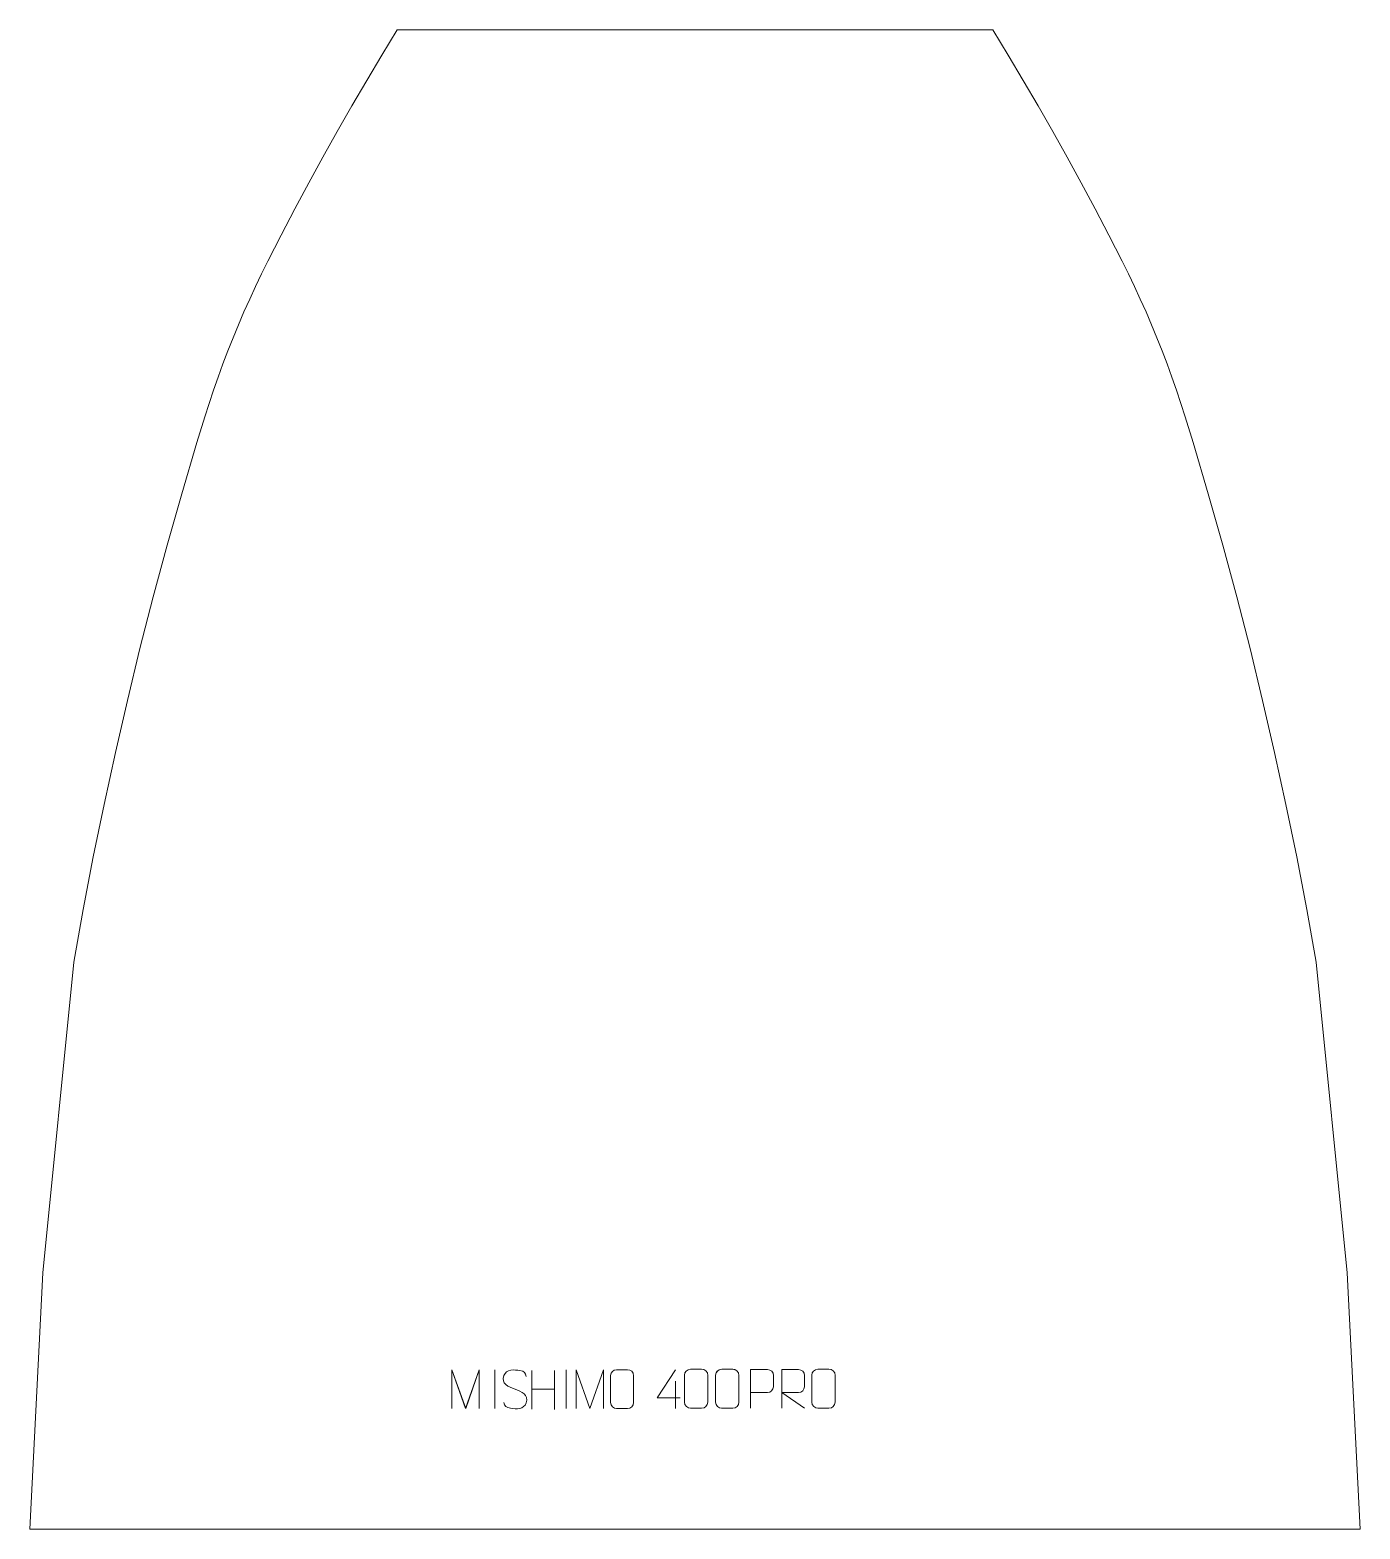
# Model space of a CAD drawing. Header units: millimetres. Extents: x -432 to 425, y 617 to 1582.
import ezdxf

# ---------------------------------------------------------------- set-up
doc = ezdxf.new("R2010")
doc.units = ezdxf.units.MM
doc.header["$MEASUREMENT"] = 0
doc.layers.add('layer 1', color=7, linetype='Continuous')

msp = doc.modelspace()

# ---------------------------------------------------------------- linework, layer by layer
at = {"layer": 'layer 1', "color": 242, "lineweight": 9}
msp.add_open_spline([(-195.5823, 1582.3808), (-195.5823, 1582.3808), (188.1018, 1582.3808), (188.1018, 1582.3808), (188.1018, 1582.3808), (188.1018, 1582.3808), (197.9638, 1566.1909), (197.9638, 1566.1909), (197.9638, 1566.1909), (197.9638, 1566.1909), (207.6736, 1549.9094), (207.6736, 1549.9094), (207.6736, 1549.9094), (207.6736, 1549.9094), (217.2297, 1533.5362), (217.2297, 1533.5362), (217.2297, 1533.5362), (217.2297, 1533.5362), (226.6354, 1517.0764), (226.6354, 1517.0764), (226.6354, 1517.0764), (226.6354, 1517.0764), (235.8859, 1500.5299), (235.8859, 1500.5299), (235.8859, 1500.5299), (235.8859, 1500.5299), (244.9811, 1483.8968), (244.9811, 1483.8968), (244.9811, 1483.8968), (244.9811, 1483.8968), (253.9206, 1467.1785), (253.9206, 1467.1785), (253.9206, 1467.1785), (253.9206, 1467.1785), (262.7042, 1450.3795), (262.7042, 1450.3795), (262.7042, 1450.3795), (262.7042, 1450.3795), (271.3311, 1433.4969), (271.3311, 1433.4969), (271.3311, 1433.4969), (271.3311, 1433.4969), (275.3423, 1425.4165), (275.3423, 1425.4165), (275.3423, 1425.4165), (275.3423, 1425.4165), (279.2437, 1417.279), (279.2437, 1417.279), (279.2437, 1417.279), (279.2437, 1417.279), (283.0305, 1409.0909), (283.0305, 1409.0909), (283.0305, 1409.0909), (283.0305, 1409.0909), (286.7045, 1400.8492), (286.7045, 1400.8492), (286.7045, 1400.8492), (286.7045, 1400.8492), (290.2649, 1392.5584), (290.2649, 1392.5584), (290.2649, 1392.5584), (290.2649, 1392.5584), (293.709, 1384.2196), (293.709, 1384.2196), (293.709, 1384.2196), (293.709, 1384.2196), (297.0379, 1375.8331), (297.0379, 1375.8331), (297.0379, 1375.8331), (297.0379, 1375.8331), (300.2507, 1367.4011), (300.2507, 1367.4011), (300.2507, 1367.4011), (300.2507, 1367.4011), (303.3482, 1358.9265), (303.3482, 1358.9265), (303.3482, 1358.9265), (303.3482, 1358.9265), (306.3255, 1350.4093), (306.3255, 1350.4093), (306.3255, 1350.4093), (306.3255, 1350.4093), (309.1866, 1341.8516), (309.1866, 1341.8516), (309.1866, 1341.8516), (309.1866, 1341.8516), (311.929, 1333.2567), (311.929, 1333.2567), (311.929, 1333.2567), (311.929, 1333.2567), (317.0251, 1316.8124), (317.0251, 1316.8124), (317.0251, 1316.8124), (317.0251, 1316.8124), (326.7985, 1283.8397), (326.7985, 1283.8397), (326.7985, 1283.8397), (326.7985, 1283.8397), (336.1657, 1250.7502), (336.1657, 1250.7502), (336.1657, 1250.7502), (336.1657, 1250.7502), (345.1226, 1217.5455), (345.1226, 1217.5455), (345.1226, 1217.5455), (345.1226, 1217.5455), (353.6699, 1184.2351), (353.6699, 1184.2351), (353.6699, 1184.2351), (353.6699, 1184.2351), (361.8053, 1150.8205), (361.8053, 1150.8205), (361.8053, 1150.8205), (361.8053, 1150.8205), (369.5256, 1117.3083), (369.5256, 1117.3083), (369.5256, 1117.3083), (369.5256, 1117.3083), (376.8337, 1083.7029), (376.8337, 1083.7029), (376.8337, 1083.7029), (376.8337, 1083.7029), (383.7254, 1050.0088), (383.7254, 1050.0088), (383.7254, 1050.0088), (383.7254, 1050.0088), (390.2015, 1016.2336), (390.2015, 1016.2336), (390.2015, 1016.2336), (390.2015, 1016.2336), (396.2588, 982.3808), (396.2588, 982.3808), (396.2588, 982.3808), (396.2588, 982.3808), (416.2583, 782.3823), (416.2583, 782.3823), (416.2583, 782.3823), (416.2583, 782.3823), (424.5086, 617.3817), (424.5086, 617.3817), (424.5086, 617.3817), (424.5086, 617.3817), (-431.9911, 617.3817), (-431.9911, 617.3817), (-431.9911, 617.3817), (-431.9911, 617.3817), (-423.7409, 782.3823), (-423.7409, 782.3823), (-423.7409, 782.3823), (-423.7409, 782.3823), (-403.7413, 982.3808), (-403.7413, 982.3808), (-403.7413, 982.3808), (-403.7413, 982.3808), (-397.682, 1016.2336), (-397.682, 1016.2336), (-397.682, 1016.2336), (-397.682, 1016.2336), (-391.2059, 1050.0088), (-391.2059, 1050.0088), (-391.2059, 1050.0088), (-391.2059, 1050.0088), (-384.3147, 1083.7029), (-384.3147, 1083.7029), (-384.3147, 1083.7029), (-384.3147, 1083.7029), (-377.0076, 1117.3083), (-377.0076, 1117.3083), (-377.0076, 1117.3083), (-377.0076, 1117.3083), (-369.2859, 1150.8205), (-369.2859, 1150.8205), (-369.2859, 1150.8205), (-369.2859, 1150.8205), (-361.1504, 1184.2351), (-361.1504, 1184.2351), (-361.1504, 1184.2351), (-361.1504, 1184.2351), (-352.6051, 1217.5455), (-352.6051, 1217.5455), (-352.6051, 1217.5455), (-352.6051, 1217.5455), (-343.6462, 1250.7502), (-343.6462, 1250.7502), (-343.6462, 1250.7502), (-343.6462, 1250.7502), (-334.281, 1283.8397), (-334.281, 1283.8397), (-334.281, 1283.8397), (-334.281, 1283.8397), (-324.5056, 1316.8124), (-324.5056, 1316.8124), (-324.5056, 1316.8124), (-324.5056, 1316.8124), (-319.4095, 1333.2567), (-319.4095, 1333.2567), (-319.4095, 1333.2567), (-319.4095, 1333.2567), (-316.6686, 1341.8516), (-316.6686, 1341.8516), (-316.6686, 1341.8516), (-316.6686, 1341.8516), (-313.808, 1350.4093), (-313.808, 1350.4093), (-313.808, 1350.4093), (-313.808, 1350.4093), (-310.8287, 1358.9265), (-310.8287, 1358.9265), (-310.8287, 1358.9265), (-310.8287, 1358.9265), (-307.7327, 1367.4011), (-307.7327, 1367.4011), (-307.7327, 1367.4011), (-307.7327, 1367.4011), (-304.5204, 1375.8331), (-304.5204, 1375.8331), (-304.5204, 1375.8331), (-304.5204, 1375.8331), (-301.1915, 1384.2196), (-301.1915, 1384.2196), (-301.1915, 1384.2196), (-301.1915, 1384.2196), (-297.7454, 1392.5584), (-297.7454, 1392.5584), (-297.7454, 1392.5584), (-297.7454, 1392.5584), (-294.1865, 1400.8492), (-294.1865, 1400.8492), (-294.1865, 1400.8492), (-294.1865, 1400.8492), (-290.513, 1409.0909), (-290.513, 1409.0909), (-290.513, 1409.0909), (-290.513, 1409.0909), (-286.7247, 1417.279), (-286.7247, 1417.279), (-286.7247, 1417.279), (-286.7247, 1417.279), (-282.8248, 1425.4165), (-282.8248, 1425.4165), (-282.8248, 1425.4165), (-282.8248, 1425.4165), (-278.8116, 1433.4969), (-278.8116, 1433.4969), (-278.8116, 1433.4969), (-278.8116, 1433.4969), (-270.1852, 1450.3795), (-270.1852, 1450.3795), (-270.1852, 1450.3795), (-270.1852, 1450.3795), (-261.4031, 1467.1785), (-261.4031, 1467.1785), (-261.4031, 1467.1785), (-261.4031, 1467.1785), (-252.4616, 1483.8968), (-252.4616, 1483.8968), (-252.4616, 1483.8968), (-252.4616, 1483.8968), (-243.3669, 1500.5299), (-243.3669, 1500.5299), (-243.3669, 1500.5299), (-243.3669, 1500.5299), (-234.1164, 1517.0764), (-234.1164, 1517.0764), (-234.1164, 1517.0764), (-234.1164, 1517.0764), (-224.7122, 1533.5362), (-224.7122, 1533.5362), (-224.7122, 1533.5362), (-224.7122, 1533.5362), (-215.1541, 1549.9094), (-215.1541, 1549.9094), (-215.1541, 1549.9094), (-215.1541, 1549.9094), (-205.4443, 1566.1909), (-205.4443, 1566.1909), (-205.4443, 1566.1909), (-205.4443, 1566.1909), (-195.5823, 1582.3808), (-195.5823, 1582.3808)], degree=3, knots=[0, 0, 0, 0, 0.01408451, 0.01408451, 0.01408451, 0.01408451, 0.02816901, 0.02816901, 0.02816901, 0.02816901, 0.04225352, 0.04225352, 0.04225352, 0.04225352, 0.05633803, 0.05633803, 0.05633803, 0.05633803, 0.07042254, 0.07042254, 0.07042254, 0.07042254, 0.08450704, 0.08450704, 0.08450704, 0.08450704, 0.09859155, 0.09859155, 0.09859155, 0.09859155, 0.11267606, 0.11267606, 0.11267606, 0.11267606, 0.12676056, 0.12676056, 0.12676056, 0.12676056, 0.14084507, 0.14084507, 0.14084507, 0.14084507, 0.15492958, 0.15492958, 0.15492958, 0.15492958, 0.16901408, 0.16901408, 0.16901408, 0.16901408, 0.18309859, 0.18309859, 0.18309859, 0.18309859, 0.1971831, 0.1971831, 0.1971831, 0.1971831, 0.21126761, 0.21126761, 0.21126761, 0.21126761, 0.22535211, 0.22535211, 0.22535211, 0.22535211, 0.23943662, 0.23943662, 0.23943662, 0.23943662, 0.25352113, 0.25352113, 0.25352113, 0.25352113, 0.26760563, 0.26760563, 0.26760563, 0.26760563, 0.28169014, 0.28169014, 0.28169014, 0.28169014, 0.29577465, 0.29577465, 0.29577465, 0.29577465, 0.30985915, 0.30985915, 0.30985915, 0.30985915, 0.32394366, 0.32394366, 0.32394366, 0.32394366, 0.33802817, 0.33802817, 0.33802817, 0.33802817, 0.35211268, 0.35211268, 0.35211268, 0.35211268, 0.36619718, 0.36619718, 0.36619718, 0.36619718, 0.38028169, 0.38028169, 0.38028169, 0.38028169, 0.3943662, 0.3943662, 0.3943662, 0.3943662, 0.4084507, 0.4084507, 0.4084507, 0.4084507, 0.42253521, 0.42253521, 0.42253521, 0.42253521, 0.43661972, 0.43661972, 0.43661972, 0.43661972, 0.45070423, 0.45070423, 0.45070423, 0.45070423, 0.46478873, 0.46478873, 0.46478873, 0.46478873, 0.47887324, 0.47887324, 0.47887324, 0.47887324, 0.49295775, 0.49295775, 0.49295775, 0.49295775, 0.50704225, 0.50704225, 0.50704225, 0.50704225, 0.52112676, 0.52112676, 0.52112676, 0.52112676, 0.53521127, 0.53521127, 0.53521127, 0.53521127, 0.54929577, 0.54929577, 0.54929577, 0.54929577, 0.56338028, 0.56338028, 0.56338028, 0.56338028, 0.57746479, 0.57746479, 0.57746479, 0.57746479, 0.5915493, 0.5915493, 0.5915493, 0.5915493, 0.6056338, 0.6056338, 0.6056338, 0.6056338, 0.61971831, 0.61971831, 0.61971831, 0.61971831, 0.63380282, 0.63380282, 0.63380282, 0.63380282, 0.64788732, 0.64788732, 0.64788732, 0.64788732, 0.66197183, 0.66197183, 0.66197183, 0.66197183, 0.67605634, 0.67605634, 0.67605634, 0.67605634, 0.69014085, 0.69014085, 0.69014085, 0.69014085, 0.70422535, 0.70422535, 0.70422535, 0.70422535, 0.71830986, 0.71830986, 0.71830986, 0.71830986, 0.73239437, 0.73239437, 0.73239437, 0.73239437, 0.74647887, 0.74647887, 0.74647887, 0.74647887, 0.76056338, 0.76056338, 0.76056338, 0.76056338, 0.77464789, 0.77464789, 0.77464789, 0.77464789, 0.78873239, 0.78873239, 0.78873239, 0.78873239, 0.8028169, 0.8028169, 0.8028169, 0.8028169, 0.81690141, 0.81690141, 0.81690141, 0.81690141, 0.83098592, 0.83098592, 0.83098592, 0.83098592, 0.84507042, 0.84507042, 0.84507042, 0.84507042, 0.85915493, 0.85915493, 0.85915493, 0.85915493, 0.87323944, 0.87323944, 0.87323944, 0.87323944, 0.88732394, 0.88732394, 0.88732394, 0.88732394, 0.90140845, 0.90140845, 0.90140845, 0.90140845, 0.91549296, 0.91549296, 0.91549296, 0.91549296, 0.92957746, 0.92957746, 0.92957746, 0.92957746, 0.94366197, 0.94366197, 0.94366197, 0.94366197, 0.95774648, 0.95774648, 0.95774648, 0.95774648, 0.97183099, 0.97183099, 0.97183099, 0.97183099, 1, 1, 1, 1], dxfattribs=at)
at = {"layer": 'layer 1', "color": 250, "lineweight": 9}
for points, knots in [([(-160.3648, 694.9942), (-160.3648, 694.9942), (-160.3648, 719.9583), (-160.3648, 719.9583), (-160.3648, 719.9583), (-160.3648, 719.9583), (-151.4375, 694.9942), (-151.4375, 694.9942), (-151.4375, 694.9942), (-151.4375, 694.9942), (-142.6754, 719.9577), (-142.6754, 719.9577), (-142.6754, 719.9577), (-142.6754, 719.9577), (-142.6754, 694.9942), (-142.6754, 694.9942)], [0, 0, 0, 0, 0.2, 0.2, 0.2, 0.2, 0.4, 0.4, 0.4, 0.4, 0.6, 0.6, 0.6, 0.6, 1, 1, 1, 1]), ([(-160.324, 694.9855), (-160.324, 694.9855), (-160.324, 719.9434), (-160.324, 719.9434), (-160.324, 719.9434), (-160.324, 719.9434), (-151.3989, 694.9855), (-151.3989, 694.9855), (-151.3989, 694.9855), (-151.3989, 694.9855), (-142.639, 719.9429), (-142.639, 719.9429), (-142.639, 719.9429), (-142.639, 719.9429), (-142.639, 694.9855), (-142.639, 694.9855)], [0, 0, 0, 0, 0.2, 0.2, 0.2, 0.2, 0.4, 0.4, 0.4, 0.4, 0.6, 0.6, 0.6, 0.6, 1, 1, 1, 1]), ([(-119.639, 707.4642), (-123.8873, 708.9346), (-128.7954, 710.7304), (-126.7903, 716.2507), (-126.7903, 716.2507), (-125.2868, 720.3906), (-120.0732, 720.0021), (-116.4696, 719.401), (-116.4696, 719.401), (-113.609, 718.9238), (-112.7443, 717.7106), (-112.4337, 715.6265)], [0, 0, 0, 0, 0.25, 0.25, 0.25, 0.25, 0.5, 0.5, 0.5, 0.5, 1, 1, 1, 1]), ([(-80.3648, 694.9942), (-80.3648, 694.9942), (-80.3648, 719.9583), (-80.3648, 719.9583), (-80.3648, 719.9583), (-80.3648, 719.9583), (-71.4375, 694.9942), (-71.4375, 694.9942), (-71.4375, 694.9942), (-71.4375, 694.9942), (-62.6754, 719.9577), (-62.6754, 719.9577), (-62.6754, 719.9577), (-62.6754, 719.9577), (-62.6754, 694.9942), (-62.6754, 694.9942)], [0, 0, 0, 0, 0.2, 0.2, 0.2, 0.2, 0.4, 0.4, 0.4, 0.4, 0.6, 0.6, 0.6, 0.6, 1, 1, 1, 1]), ([(-54.195, 719.9524), (-51.8693, 719.9524), (-49.5432, 719.9524), (-47.2171, 719.9524), (-47.2171, 719.9524), (-45.2705, 719.988), (-43.2791, 718.4964), (-43.2524, 716.0588), (-43.2524, 716.0588), (-43.2528, 710.3119), (-43.2528, 704.5646), (-43.2524, 698.8169), (-43.2524, 698.8169), (-43.3922, 696.4935), (-45.0694, 695.0139), (-47.2171, 695.0031), (-47.2171, 695.0031), (-49.549, 695.0035), (-51.8809, 695.0035), (-54.2124, 695.0031), (-54.2124, 695.0031), (-56.1374, 694.8977), (-58.1095, 696.7822), (-58.0983, 698.7995), (-58.0983, 698.7995), (-58.098, 704.5696), (-58.098, 710.3393), (-58.0983, 716.1086), (-58.0983, 716.1086), (-58.0941, 718.2467), (-56.3474, 719.9659), (-54.195, 719.9524)], [0, 0, 0, 0, 0.11111111, 0.11111111, 0.11111111, 0.11111111, 0.22222222, 0.22222222, 0.22222222, 0.22222222, 0.33333333, 0.33333333, 0.33333333, 0.33333333, 0.44444444, 0.44444444, 0.44444444, 0.44444444, 0.55555556, 0.55555556, 0.55555556, 0.55555556, 0.66666667, 0.66666667, 0.66666667, 0.66666667, 0.77777778, 0.77777778, 0.77777778, 0.77777778, 1, 1, 1, 1]), ([(-13.2646, 701.8925), (-13.2646, 701.8925), (-28.0863, 701.8925), (-28.0863, 701.8925), (-28.0863, 701.8925), (-28.0863, 701.8925), (-16.2087, 719.963), (-16.2087, 719.963)], [0, 0, 0, 0, 0.33333333, 0.33333333, 0.33333333, 0.33333333, 1, 1, 1, 1]), ([(-6.5561, 720.2176), (-4.1894, 720.2176), (-1.8223, 720.2176), (0.5448, 720.2176), (0.5448, 720.2176), (2.5258, 720.2532), (4.5523, 718.7585), (4.5794, 716.3158), (4.5794, 716.3158), (4.579, 710.557), (4.579, 704.7977), (4.5794, 699.0381), (4.5794, 699.0381), (4.4372, 696.7099), (2.7304, 695.2273), (0.5448, 695.2164), (0.5448, 695.2164), (-1.8282, 695.2168), (-4.2012, 695.2168), (-6.5738, 695.2164), (-6.5738, 695.2164), (-8.5327, 695.1108), (-10.5396, 696.9992), (-10.5282, 699.0207), (-10.5282, 699.0207), (-10.5279, 704.8028), (-10.5279, 710.5844), (-10.5282, 716.3657), (-10.5282, 716.3657), (-10.5239, 718.5083), (-8.7464, 720.2311), (-6.5561, 720.2176)], [0, 0, 0, 0, 0.11111111, 0.11111111, 0.11111111, 0.11111111, 0.22222222, 0.22222222, 0.22222222, 0.22222222, 0.33333333, 0.33333333, 0.33333333, 0.33333333, 0.44444444, 0.44444444, 0.44444444, 0.44444444, 0.55555556, 0.55555556, 0.55555556, 0.55555556, 0.66666667, 0.66666667, 0.66666667, 0.66666667, 0.77777778, 0.77777778, 0.77777778, 0.77777778, 1, 1, 1, 1]), ([(13.4439, 720.2176), (15.8106, 720.2176), (18.1777, 720.2176), (20.5448, 720.2176), (20.5448, 720.2176), (22.5258, 720.2532), (24.5523, 718.7585), (24.5794, 716.3158), (24.5794, 716.3158), (24.579, 710.557), (24.579, 704.7977), (24.5794, 699.0381), (24.5794, 699.0381), (24.4372, 696.7099), (22.7304, 695.2273), (20.5448, 695.2164), (20.5448, 695.2164), (18.1718, 695.2168), (15.7988, 695.2168), (13.4262, 695.2164), (13.4262, 695.2164), (11.4673, 695.1108), (9.4604, 696.9992), (9.4718, 699.0207), (9.4718, 699.0207), (9.4721, 704.8028), (9.4721, 710.5844), (9.4718, 716.3657), (9.4718, 716.3657), (9.4761, 718.5083), (11.2536, 720.2311), (13.4439, 720.2176)], [0, 0, 0, 0, 0.11111111, 0.11111111, 0.11111111, 0.11111111, 0.22222222, 0.22222222, 0.22222222, 0.22222222, 0.33333333, 0.33333333, 0.33333333, 0.33333333, 0.44444444, 0.44444444, 0.44444444, 0.44444444, 0.55555556, 0.55555556, 0.55555556, 0.55555556, 0.66666667, 0.66666667, 0.66666667, 0.66666667, 0.77777778, 0.77777778, 0.77777778, 0.77777778, 1, 1, 1, 1]), ([(13.4467, 720.2026), (15.8128, 720.2026), (18.1793, 720.2026), (20.5458, 720.2026), (20.5458, 720.2026), (22.5263, 720.2382), (24.5523, 718.7439), (24.5794, 716.3018), (24.5794, 716.3018), (24.579, 710.5444), (24.579, 704.7866), (24.5794, 699.0284), (24.5794, 699.0284), (24.4373, 696.7008), (22.7309, 695.2185), (20.5458, 695.2077), (20.5458, 695.2077), (18.1734, 695.2081), (15.801, 695.2081), (13.429, 695.2077), (13.429, 695.2077), (11.4705, 695.1021), (9.4641, 696.99), (9.4755, 699.011), (9.4755, 699.011), (9.4759, 704.7916), (9.4759, 710.5719), (9.4755, 716.3517), (9.4755, 716.3517), (9.4798, 718.4937), (11.2569, 720.2162), (13.4467, 720.2026)], [0, 0, 0, 0, 0.11111111, 0.11111111, 0.11111111, 0.11111111, 0.22222222, 0.22222222, 0.22222222, 0.22222222, 0.33333333, 0.33333333, 0.33333333, 0.33333333, 0.44444444, 0.44444444, 0.44444444, 0.44444444, 0.55555556, 0.55555556, 0.55555556, 0.55555556, 0.66666667, 0.66666667, 0.66666667, 0.66666667, 0.77777778, 0.77777778, 0.77777778, 0.77777778, 1, 1, 1, 1]), ([(32.1005, 695.0766), (32.1005, 695.0766), (32.1005, 720.0363), (32.1005, 720.0363), (32.1005, 720.0363), (35.6964, 720.0363), (39.2926, 720.0363), (42.8888, 720.0363), (42.8888, 720.0363), (45.2146, 719.9984), (46.7724, 718.508), (46.7682, 716.1412), (46.7682, 716.1412), (46.7678, 714.1051), (46.7678, 711.045), (46.7682, 709.0085), (46.7682, 709.0085), (46.7617, 707.1327), (44.949, 705.1903), (42.9389, 705.1711), (42.9389, 705.1711), (42.9389, 705.1711), (32.1005, 705.1711), (32.1005, 705.1711)], [0, 0, 0, 0, 0.14285714, 0.14285714, 0.14285714, 0.14285714, 0.28571429, 0.28571429, 0.28571429, 0.28571429, 0.42857143, 0.42857143, 0.42857143, 0.42857143, 0.57142857, 0.57142857, 0.57142857, 0.57142857, 0.71428571, 0.71428571, 0.71428571, 0.71428571, 1, 1, 1, 1]), ([(52.1024, 695.0797), (52.1024, 695.0797), (52.1024, 720.0332), (52.1024, 720.0332), (52.1024, 720.0332), (55.6972, 720.0332), (59.2927, 720.0332), (62.8879, 720.0332), (62.8879, 720.0332), (65.2132, 719.9955), (66.7705, 718.5055), (66.7664, 716.1391), (66.7664, 716.1391), (66.766, 714.1036), (66.766, 711.0442), (66.7664, 709.0082), (66.7664, 709.0082), (66.7599, 707.1327), (64.9476, 705.1909), (62.9381, 705.1718), (62.9381, 705.1718), (62.9381, 705.1718), (52.1024, 705.1718), (52.1024, 705.1718), (52.1024, 705.1718), (52.1024, 705.1718), (66.7571, 695.0797), (66.7571, 695.0797)], [0, 0, 0, 0, 0.125, 0.125, 0.125, 0.125, 0.25, 0.25, 0.25, 0.25, 0.375, 0.375, 0.375, 0.375, 0.5, 0.5, 0.5, 0.5, 0.625, 0.625, 0.625, 0.625, 0.75, 0.75, 0.75, 0.75, 1, 1, 1, 1]), ([(75.4439, 720.2176), (77.8106, 720.2176), (80.1777, 720.2176), (82.5448, 720.2176), (82.5448, 720.2176), (84.5258, 720.2532), (86.5523, 718.7585), (86.5794, 716.3158), (86.5794, 716.3158), (86.579, 710.557), (86.579, 704.7977), (86.5794, 699.0381), (86.5794, 699.0381), (86.4372, 696.7099), (84.7304, 695.2273), (82.5448, 695.2164), (82.5448, 695.2164), (80.1718, 695.2168), (77.7988, 695.2168), (75.4262, 695.2164), (75.4262, 695.2164), (73.4673, 695.1108), (71.4604, 696.9992), (71.4718, 699.0207), (71.4718, 699.0207), (71.4721, 704.8028), (71.4721, 710.5844), (71.4718, 716.3657), (71.4718, 716.3657), (71.4761, 718.5083), (73.2536, 720.2311), (75.4439, 720.2176)], [0, 0, 0, 0, 0.11111111, 0.11111111, 0.11111111, 0.11111111, 0.22222222, 0.22222222, 0.22222222, 0.22222222, 0.33333333, 0.33333333, 0.33333333, 0.33333333, 0.44444444, 0.44444444, 0.44444444, 0.44444444, 0.55555556, 0.55555556, 0.55555556, 0.55555556, 0.66666667, 0.66666667, 0.66666667, 0.66666667, 0.77777778, 0.77777778, 0.77777778, 0.77777778, 1, 1, 1, 1]), ([(-119.639, 707.4641), (-115.6204, 705.8174), (-110.5909, 703.9291), (-112.4249, 698.5688), (-112.4249, 698.5688), (-113.8847, 694.3024), (-118.7955, 694.5591), (-122.5216, 695.1138), (-122.5216, 695.1138), (-125.2716, 695.5236), (-126.4925, 696.7371), (-126.8705, 698.8493)], [0, 0, 0, 0, 0.25, 0.25, 0.25, 0.25, 0.5, 0.5, 0.5, 0.5, 1, 1, 1, 1])]:
    msp.add_open_spline(points, degree=3, knots=knots, dxfattribs=at)
for points in [[(-132.639, 719.9513), (-132.639, 719.9513), (-132.639, 694.9772), (-132.639, 694.9772)], [(-108.8032, 719.3465), (-108.8032, 719.3465), (-108.8032, 694.569), (-108.8032, 694.569)], [(-94.1599, 719.3465), (-94.1599, 719.3465), (-94.1599, 694.393), (-94.1599, 694.393)], [(-86.639, 719.9513), (-86.639, 719.9513), (-86.639, 694.9772), (-86.639, 694.9772)], [(-108.8032, 707.4642), (-108.8032, 707.4642), (-94.1599, 707.4646), (-94.1599, 707.4646)], [(-16.2087, 712.6536), (-16.2087, 712.6536), (-16.2087, 694.9889), (-16.2087, 694.9889)]]:
    msp.add_open_spline(points, degree=3, dxfattribs=at)

doc.saveas('drawing.dxf')
